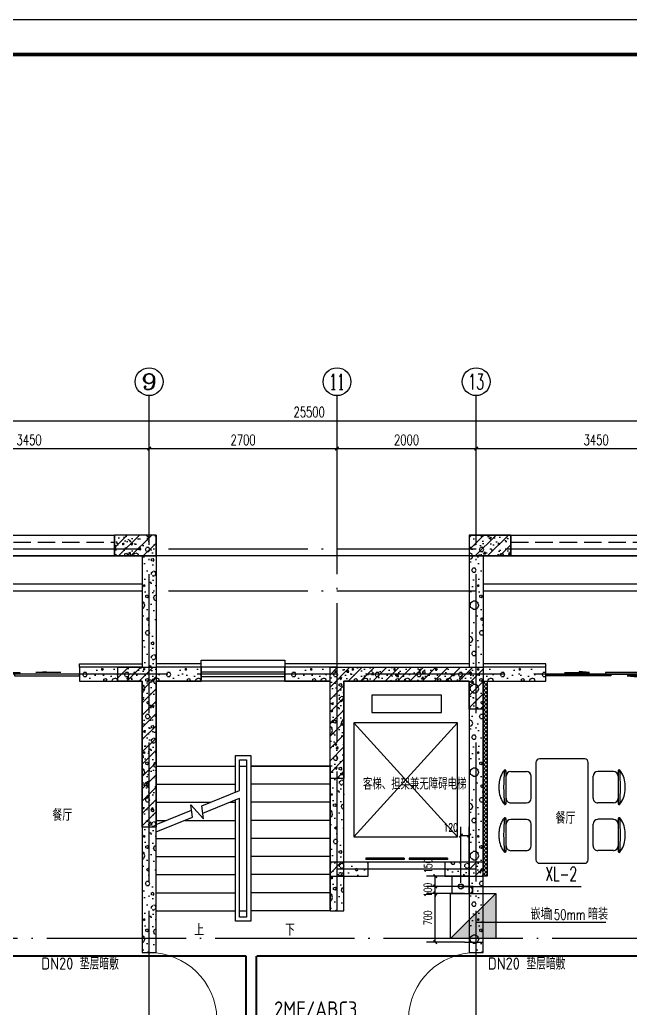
# Model space of a CAD drawing. Extents: x -287580 to -53108, y -522338 to -82629.
# Drawn here: x -144994 to -136221, y -465422 to -451216 of the extents above; entities that cross this region are included whole.
import ezdxf
from ezdxf.enums import TextEntityAlignment as Align

# ---------------------------------------------------------------- set-up
doc = ezdxf.new("R2010")
doc.units = 0
doc.header["$LTSCALE"] = 1000
doc.header["$MEASUREMENT"] = 0
doc.linetypes.add('DASH', pattern=[0.35, 0.25, -0.1])
doc.linetypes.add('DOTE', pattern=[2.42, 2, -0.2, 0.02, -0.2])
for name, color, linetype in [('AXIS', 3, 'Continuous'), ('AXIS_TEXT', 7, 'Continuous'), ('DIM_SYMB', 99, 'Continuous'), ('DIM_消防', 3, 'Continuous'), ('DOTE', 99, 'Continuous'), ('EQUIP_消火栓', 10, 'Continuous'), ('kan', 146, 'Continuous'), ('PIPE-消防', 1, 'Continuous'), ('PIPE-给水', 3, 'Continuous'), ('PUB_HATCH', 8, 'Continuous'), ('PUB_TEXT', 7, 'Continuous'), ('PUB_TITLE', 146, 'Continuous'), ('STAIR', 99, 'Continuous'), ('TWT_DIM', 3, 'Continuous'), ('TWT_LEAD', 3, 'Continuous'), ('VPIPE-消防', 1, 'Continuous'), ('WALL', 9, 'Continuous'), ('WINDOW', 99, 'Continuous'), ('家具', 187, 'Continuous'), ('房间家具', 157, 'Continuous'), ('立面填充250', 251, 'Continuous'), ('给排水标注', 4, 'Continuous'), ('面层', 215, 'Continuous'), ('面积', 6, 'Continuous')]:
    doc.layers.add(name, color=color, linetype=linetype)
doc.styles.add('_TCH_AXIS', font='COMPLEX', dxfattribs={"bigfont": 'GBCBIG'})
doc.styles.add('_TCH_DIM', font='SIMPLEX', dxfattribs={"bigfont": 'GBCBIG'})
doc.styles.add('_TCH_DIM_T3', font='SIMPLEX', dxfattribs={"width": 0.705882, "bigfont": 'GBCBIG'})
doc.styles.add('_TWT_SERIAL', font='COMPLEX', dxfattribs={"width": 0.8, "height": 3, "bigfont": 'HZTXT'})
doc.styles.add('hnurban', font='gbenor.shx', dxfattribs={"width": 0.8, "bigfont": 'gbcbig.shx'})
doc.styles.get("Standard").update_dxf_attribs({"font": 'gbenor.shx', "bigfont": 'gbcbig.shx'})
doc.dimstyles.new('_TCH_ARCH&&50', dxfattribs={"dimtxt": 148.75, "dimasz": 50, "dimexe": 125, "dimexo": 150, "dimgap": 50, "dimtad": 1, "dimdec": 0, "dimzin": 0, "dimdsep": 46, "dimtxsty": '_TCH_DIM_T3', "dimblk": 'ARCHTICK', "dimcen": 0.09, "dimclrt": 7, "dimazin": 2, "dimtfac": 1, "dimtdec": 0, "dimtix": 1, "dimtmove": 2, "dimatfit": 3, "dimfxl": 0, "dimtolj": 1, "dimtzin": 0, "dimarcsym": 0})
doc.dimstyles.new('_TWT_ARCH&&50', dxfattribs={"dimtxt": 114.75, "dimasz": 50, "dimexe": 125, "dimexo": 150, "dimgap": 50, "dimtad": 1, "dimdec": 0, "dimzin": 0, "dimdsep": 46, "dimtxsty": '_TCH_DIM_T3', "dimblk": 'ARCHTICK', "dimcen": 0.09, "dimclrd": 4, "dimclre": 4, "dimclrt": 4, "dimazin": 2, "dimtfac": 1, "dimtdec": 0, "dimtix": 1, "dimtmove": 2, "dimatfit": 3, "dimfxl": 0, "dimtolj": 1, "dimtzin": 0, "dimarcsym": 0})
pattern_1 = [(45, (225104.3, 821774), (-88.388348, 88.388348), []), (50, (225104.3, 821774), (358.63009, -31.37607), [37.5, -412.5]), (355, (225104.3, 821774), (-69.37567, 376.09607), [30, -330]), (100.4514, (225134.2, 821771.4), (289.25469, 344.71977), [31.8701, -350.57106]), (46.1842, (225104.3, 821874), (533.62052, -82.7595), [56.25, -618.75]), (96.6356, (225148.77, 821867.1), (467.33135, 487.05894), [47.80514, -525.8565]), (351.1842, (225104.3, 821874), (467.33097, 487.0593), [45, -495]), (21, (225154.3, 821849), (298.45353, -201.30945), [37.5, -412.5]), (326, (225154.3, 821849), (121.65767, 362.57502), [30, -330]), (71.4514, (225179.17, 821832.22), (420.11131, 161.26525), [31.8701, -350.57106]), (37.5, (225104.3, 821774), (6.079928, 166.446927), [0, -326, 0, -335, 0, -331.25]), (7.5, (225104.3, 821774), (131.53477, 197.205856), [0, -191, 0, -318.5, 0, -126.25]), (327.5, (224992.8, 821774), (266.911218, -11.277436), [0, -125, 0, -390, 0, -517.5]), (317.5, (224942.8, 821774), (291.593085, 50.05249), [0, -162.5, 0, -259, 0, -367.5])]
pattern_2 = [(45, (215520.8, 801911.87), (-88.388348, 88.388348), []), (50, (215520.8, 801911.87), (358.63009, -31.37607), [37.5, -412.5]), (355, (215520.8, 801911.87), (-69.37567, 376.09607), [30, -330]), (100.4514, (215550.7, 801909.25), (289.25469, 344.71977), [31.8701, -350.57106]), (46.1842, (215520.8, 802011.87), (533.62052, -82.7595), [56.25, -618.75]), (96.6356, (215565.27, 802004.97), (467.33135, 487.05894), [47.80514, -525.8565]), (351.1842, (215520.8, 802011.87), (467.33097, 487.0593), [45, -495]), (21, (215570.8, 801986.87), (298.45353, -201.30945), [37.5, -412.5]), (326, (215570.8, 801986.87), (121.65767, 362.57502), [30, -330]), (71.4514, (215595.67, 801970.1), (420.11131, 161.26525), [31.8701, -350.57106]), (37.5, (215520.8, 801911.87), (6.079928, 166.446927), [0, -326, 0, -335, 0, -331.25]), (7.5, (215520.8, 801911.87), (131.53477, 197.205856), [0, -191, 0, -318.5, 0, -126.25]), (327.5, (215409.3, 801911.87), (266.911218, -11.277436), [0, -125, 0, -390, 0, -517.5]), (317.5, (215359.3, 801911.87), (291.593085, 50.05249), [0, -162.5, 0, -259, 0, -367.5])]
pattern_3 = [(0, (177, -183), (300, 600), [0, -600]), (0, (-174, -264), (300, 600), [0, -600]), (0, (21, -270), (300, 600), [0, -600]), (0, (234, -93), (300, 600), [0, -600]), (0, (-15, -300), (300, 600), [0, -600]), (0, (294, 285), (300, 600), [0, -600]), (0, (111, 237), (300, 600), [0, -600]), (0, (207, 162), (300, 600), [0, -600]), (0, (-282, 150), (300, 600), [0, -600]), (0, (12, 123), (300, 600), [0, -600]), (0, (-102, -30), (300, 600), [0, -600]), (0, (-96, -255), (300, 600), [0, -600]), (0, (129, -279), (300, 600), [0, -600]), (0, (294, -15), (300, 600), [0, -600]), (0, (-267, -108), (300, 600), [0, -600]), (0, (-216, -6), (300, 600), [0, -600]), (0, (18, -48), (300, 600), [0, -600]), (0, (-66, -135), (300, 600), [0, -600]), (0, (-114, 63), (300, 600), [0, -600]), (0, (-39, 288), (300, 600), [0, -600]), (0, (-243, -234), (300, 600), [0, -600]), (0, (87, 165), (300, 600), [0, -600]), (0, (-192, 174), (300, 600), [0, -600]), (0, (-240, 252), (300, 600), [0, -600]), (130.601294, (257.143, 97.143), (-1499.9999834, 1800.0000079), [26.34155, -11037.111]), (18.434949, (214.29, 108.57), (1499.999994, 599.999996), [27.10524, -3767.6279]), (90, (214.3, 82.86), (300, 600), [25.7143, -1174.28565]), (161.56505, (240, 74.29), (-1500.000008, 599.999955), [27.10524, -3767.6279]), (53.130102, (240, 74.29), (300, 600), [28.5714, -2971.4285]), (135, (262.86, -231.43), (-300.00004, 599.99996), [24.24366, -1672.8126]), (45, (228.57, -231.43), (300, 600), [24.24366, -1672.8126]), (135, (245.71, -248.57), (-300.00004, 599.99996), [24.24366, -1672.8126]), (45, (245.71, -248.57), (300, 600), [24.24366, -1672.8126]), (116.56505, (-25.7, 171.43), (-5e-05, 1199.99997), [31.9438, -638.8765]), (180, (-40, 200), (-300, 600), [34.2857, -565.71425]), (63.43495, (-88.57, 171.43), (3e-06, 1200), [31.9438, -638.8765]), (116.56505, (-74.3, 142.86), (-5e-05, 1199.99997), [31.9438, -638.8765]), (0, (-74.3, 142.86), (300, 600), [34.2857, -565.71425]), (63.43495, (-40, 142.86), (3e-06, 1200), [31.9438, -638.8765]), (107.102728, (200, -31.429), (-899.9999656, 3000.0000048), [38.86135, -16282.9025]), (143.972626, (188.57, 5.714), (-5699.9999277, 4199.9999952), [38.86135, -8122.02]), (180, (157.14, 28.6), (-300, 600), [37.14286, -562.8571]), (36.027373, (88.57, 5.714), (5699.999958, 4199.9999547), [38.86135, -8122.02]), (71.56505, (77.14, -28.57), (900.000005, 2999.999995), [36.1403, -3758.5928]), (107.102728, (88.571, -65.714), (-899.9999656, 3000.0000048), [38.86135, -16282.9025]), (143.972626, (120, -88.57), (-5699.9999277, 4199.9999952), [38.86135, -8122.02]), (0, (120, -88.6), (300, 600), [37.14286, -562.8571]), (36.027373, (157.143, -88.57), (5699.999958, 4199.9999547), [38.86135, -8122.02]), (71.56505, (188.57, -65.71), (900.000005, 2999.999995), [36.1403, -3758.5928]), (150.255118, (205.714, 248.57), (-900.000002, 599.999993), [23.035, -4814.3196]), (90, (185.7, 237.14), (300, 600), [22.85714, -1177.14275]), (29.744881, (185.714, 237.14), (900, 599.999997), [23.035, -4814.3196]), (116.56505, (65.7, -177.14), (-5e-05, 1199.99997), [31.9438, -638.8765]), (168.690067, (51.43, -148.57), (-2700.000002, 599.999985), [29.13725, -6089.6855]), (41.185925, (0, -162.857), (7499.9999546, 6599.9999423), [30.37184, -12725.802]), (90, (0, -191.43), (300, 600), [28.5714, -1171.4285]), (138.814074, (22.857, -211.429), (-7499.9998667, 6600.000042), [30.37184, -12725.802]), (16.699244, (22.857, -211.429), (9899.9999255, 2999.9999686), [29.82945, -12498.5375]), (60.945396, (51.43, -202.857), (299.9999992, 599.9999947), [29.4161, -12325.3395]), (109.983106, (-185.714, 74.286), (-1500.0000056, 4199.9999889), [33.442, -14012.1975]), (155.556045, (-197.143, 105.714), (-3900.0000149, 1799.9999626), [34.523, -14465.1315]), (24.4439547, (-260, 105.714), (3900.000002, 1799.9999913), [34.523, -14465.1315]), (70.0168934, (-271.429, 74.286), (1500.0000045, 4199.9999896), [33.442, -14012.1975]), (109.983106, (-260, 42.857), (-1500.0000056, 4199.9999889), [33.442, -14012.1975]), (160.016893, (-228.57, 31.43), (-1500.000001, 599.9999727), [33.442, -6989.3775]), (19.983107, (-228.57, 31.43), (1499.999992, 599.999999), [33.442, -6989.3775]), (70.0168934, (-197.143, 42.857), (1500.0000045, 4199.9999896), [33.442, -14012.1975]), (122.005383, (37.14, 20), (-300.00004, 599.999969), [26.9542, -5633.434]), (18.434949, (-2.86, 34.29), (1499.999994, 599.999996), [27.10524, -3767.6279]), (90, (-2.86, 8.57), (300, 600), [25.7143, -1174.28565]), (161.56505, (22.86, 0), (-1500.000008, 599.999955), [27.10524, -3767.6279]), (54.462322, (22.857, 0), (2099.999997, 2999.9999955), [24.5781, -10298.2115]), (116.56505, (-137.14, -125.7), (-5e-05, 1199.99997), [31.9438, -638.8765]), (180, (-151.4, -97.14), (-300, 600), [31.4286, -568.5714]), (59.036243, (-200, -125.714), (300.000001, 599.999997), [33.3197, -6963.822]), (120.963756, (-182.857, -154.286), (-300.000041, 599.9999724), [33.3197, -6963.822]), (0, (-182.86, -154.3), (300, 600), [31.4286, -568.5714]), (63.43495, (-151.43, -154.3), (3e-06, 1200), [31.9438, -638.8765])]

# ---------------------------------------------------------------- blocks, each defined once
blk = doc.blocks.new('M_C25MYD')
at = {"layer": '家具'}
for p, q in [((-389, 921), (-290, 921)), ((298, 921), (397, 921)), ((-569, 821), (-109, 821)), ((-564, 754), (-564, 529)), ((-114, 754), (-114, 529)), ((117, 821), (577, 821)), ((122, 754), (122, 529)), ((572, 754), (572, 529)), ((-497, 461), (-182, 461)), ((190, 461), (505, 461)), ((-746, 342), (-746, -308)), ((704, 392), (-696, 392)), ((754, -308), (754, 342)), ((-696, -358), (704, -358)), ((-564, -720), (-564, -495)), ((-182, -427), (-497, -427)), ((-114, -720), (-114, -495)), ((122, -720), (122, -495)), ((505, -427), (190, -427)), ((572, -720), (572, -495)), ((-109, -787), (-569, -787)), ((577, -787), (117, -787)), ((-290, -887), (-389, -887)), ((397, -887), (298, -887))]:
    blk.add_line(p, q, dxfattribs=at)
for centre, radius, start, end in [((-379, 606), 316, 91.7651, 130.7265), ((-339, -1857), 2713, 84.8023, 95.1977), ((-300, 606), 316, 49.2735, 88.2349), ((307, 606), 316, 91.7651, 130.7265), ((347, -1857), 2713, 84.8023, 95.1977), ((387, 606), 316, 49.2735, 88.2349), ((-579, 837), 10, 130.7265, 202.67), ((-569, 841), 20, 202.67, 270), ((-497, 754), 67.5, 90, 180), ((-182, 754), 67.5, 0, 90), ((-109, 841), 20, 270, 337.33), ((-100, 837), 10, 337.33, 49.2735), ((108, 837), 10, 130.7265, 202.67), ((117, 841), 20, 202.67, 270), ((190, 754), 67.5, 90, 180), ((505, 754), 67.5, 0, 90), ((577, 841), 20, 270, 337.33), ((587, 837), 10, 337.33, 49.2735), ((-497, 529), 67.5, 180, 270), ((-182, 529), 67.5, 270, 0), ((190, 529), 67.5, 180, 270), ((505, 529), 67.5, 270, 0), ((-696, 342), 50, 90, 180), ((704, 342), 50, 0, 90), ((-696, -308), 50, 180, 270), ((704, -308), 50, 270, 0), ((-497, -495), 67.5, 90, 180), ((-182, -495), 67.5, 0, 90), ((190, -495), 67.5, 90, 180), ((505, -495), 67.5, 0, 90), ((-579, -803), 10, 157.33, 229.2735), ((-569, -807), 20, 90, 157.33), ((-379, -572), 316, 229.2735, 268.2349), ((-339, 1890), 2713, 264.8023, 275.1977), ((-497, -720), 67.5, 180, 270), ((-300, -572), 316, 271.7651, 310.7265), ((-182, -720), 67.5, 270, 0), ((-109, -807), 20, 22.67, 90), ((-100, -803), 10, 310.7265, 22.67), ((108, -803), 10, 157.33, 229.2735), ((117, -807), 20, 90, 157.33), ((307, -572), 316, 229.2735, 268.2349), ((347, 1890), 2713, 264.8023, 275.1977), ((190, -720), 67.5, 180, 270), ((387, -572), 316, 271.7651, 310.7265), ((505, -720), 67.5, 270, 0), ((577, -807), 20, 22.67, 90), ((587, -803), 10, 310.7265, 22.67)]:
    blk.add_arc(centre, radius, start, end, dxfattribs=at)
at = {"layer": '家具', "width": 0.8, "flags": 9}
for tag in ['XSIZE', 'YSIZE']:
    blk.add_attdef(tag, (0, 0), '', height=0.5, dxfattribs=at)
blk = doc.blocks.new('A$C35BA6BDB')
at = {"layer": 'PUB_HATCH'}
h = blk.add_hatch(dxfattribs=at)
h.set_pattern_fill('钢筋混凝土', color=256, scale=50, style=0)
h.set_pattern_definition(pattern_1)
h.paths.add_polyline_path([(10550, 10500), (10550, 8200), (10350, 8200), (10350, 10300), (10000, 10300), (10000, 10500)])
h = blk.add_hatch(dxfattribs=at)
h.set_pattern_fill('钢筋混凝土', color=256, scale=50, style=0)
h.set_pattern_definition(pattern_1)
h.paths.add_polyline_path([(15050, 10300), (13250, 10300), (13250, 8900), (13050, 8900), (13050, 10500), (15250, 10500), (15250, 9900), (15050, 9900)])
at = {"layer": 'WALL'}
for points in [[(10550, 10500), (10550, 8200), (10350, 8200), (10350, 10300), (10000, 10300), (10000, 10500)], [(15050, 10300), (13250, 10300), (13250, 8900), (13050, 8900), (13050, 10500), (15250, 10500), (15250, 9900), (15050, 9900)]]:
    blk.add_lwpolyline(points, close=True, dxfattribs=at)
blk = doc.blocks.new('A$C47FD7EE8')
at = {"layer": 'PUB_HATCH'}
h = blk.add_hatch(dxfattribs=at)
h.set_pattern_fill('钢筋混凝土', color=256, scale=50, style=0)
h.set_pattern_definition(pattern_2)
h.paths.add_polyline_path([(10550, 14500), (9950, 14500), (9950, 14200), (10550, 14200)])
h = blk.add_hatch(dxfattribs=at)
h.set_pattern_fill('钢筋混凝土', color=256, scale=50, style=0)
h.set_pattern_definition(pattern_2)
h.paths.add_polyline_path([(15650, 14500), (15050, 14500), (15050, 14200), (15650, 14200)])
h = blk.add_hatch(dxfattribs=at)
h.set_pattern_fill('钢筋混凝土', color=256, scale=50, style=0)
h.set_pattern_definition(pattern_2)
h.paths.add_polyline_path([(13250, 9800), (13050, 9800), (13050, 9600), (13250, 9600)])
h = blk.add_hatch(dxfattribs=at)
h.set_pattern_fill('钢筋混凝土', color=256, scale=50, style=0)
h.set_pattern_definition(pattern_2)
h.paths.add_polyline_path([(15250, 9800), (15050, 9800), (15050, 9600), (15250, 9600)])
at = {"color": 6}
for points in [[(10550, 14500), (9950, 14500), (9950, 14200), (10550, 14200)], [(15650, 14500), (15050, 14500), (15050, 14200), (15650, 14200)], [(13250, 9800), (13050, 9800), (13050, 9600), (13250, 9600)], [(15250, 9800), (15050, 9800), (15050, 9600), (15250, 9600)]]:
    blk.add_lwpolyline(points, close=True, dxfattribs=at)
blk = doc.blocks.new('_ArchTick')
at = {"color": 0, "linetype": 'ByBlock', "const_width": 0.4}
blk.add_lwpolyline([(-0.5, -0.5), (0.5, 0.5)], dxfattribs=at)
blk = doc.blocks.new('*D152')
at = {"layer": 'AXIS', "color": 0, "lineweight": -2}
for p, q in [((-146585, -458311), (-146585, -457253)), ((-143135, -458311), (-143135, -457253)), ((-146585, -457378), (-143135, -457378))]:
    blk.add_line(p, q, dxfattribs=at)
at = {"layer": 'Defpoints', "color": 0}
for p in [(-143135, -457378), (-146585, -458461), (-143135, -458461)]:
    blk.add_point(p, dxfattribs=at)
at = {"layer": 'AXIS', "color": 0, "lineweight": -2, "xscale": 50, "yscale": 50, "zscale": 50, "rotation": 180}
blk.add_blockref('_ArchTick', (-146585, -457378), dxfattribs=at)
at = {"layer": 'AXIS', "color": 0, "lineweight": -2, "xscale": 50, "yscale": 50, "zscale": 50}
blk.add_blockref('_ArchTick', (-143135, -457378), dxfattribs=at)
at = {"layer": 'AXIS', "color": 7, "insert": (-144860, -457253), "char_height": 148.8, "attachment_point": 5, "style": '_TCH_DIM_T3'}
blk.add_mtext('\\A1;3450', dxfattribs=at)
blk = doc.blocks.new('*D153')
at = {"layer": 'AXIS', "color": 0, "lineweight": -2}
for p, q in [((-143135, -458311), (-143135, -457253)), ((-140435, -458311), (-140435, -457253)), ((-143135, -457378), (-140435, -457378))]:
    blk.add_line(p, q, dxfattribs=at)
at = {"layer": 'Defpoints', "color": 0}
for p in [(-140435, -457378), (-143135, -458461), (-140435, -458461)]:
    blk.add_point(p, dxfattribs=at)
at = {"layer": 'AXIS', "color": 0, "lineweight": -2, "xscale": 50, "yscale": 50, "zscale": 50, "rotation": 180}
blk.add_blockref('_ArchTick', (-143135, -457378), dxfattribs=at)
at = {"layer": 'AXIS', "color": 0, "lineweight": -2, "xscale": 50, "yscale": 50, "zscale": 50}
blk.add_blockref('_ArchTick', (-140435, -457378), dxfattribs=at)
at = {"layer": 'AXIS', "color": 7, "insert": (-141785, -457253), "char_height": 148.8, "attachment_point": 5, "style": '_TCH_DIM_T3'}
blk.add_mtext('\\A1;2700', dxfattribs=at)
blk = doc.blocks.new('*D154')
at = {"layer": 'AXIS', "color": 0, "lineweight": -2}
for p, q in [((-140435, -458311), (-140435, -457253)), ((-138435, -458311), (-138435, -457253)), ((-140435, -457378), (-138435, -457378))]:
    blk.add_line(p, q, dxfattribs=at)
at = {"layer": 'Defpoints', "color": 0}
for p in [(-138435, -457378), (-140435, -458461), (-138435, -458461)]:
    blk.add_point(p, dxfattribs=at)
at = {"layer": 'AXIS', "color": 0, "lineweight": -2, "xscale": 50, "yscale": 50, "zscale": 50, "rotation": 180}
blk.add_blockref('_ArchTick', (-140435, -457378), dxfattribs=at)
at = {"layer": 'AXIS', "color": 0, "lineweight": -2, "xscale": 50, "yscale": 50, "zscale": 50}
blk.add_blockref('_ArchTick', (-138435, -457378), dxfattribs=at)
at = {"layer": 'AXIS', "color": 7, "insert": (-139435, -457253), "char_height": 148.8, "attachment_point": 5, "style": '_TCH_DIM_T3'}
blk.add_mtext('\\A1;2000', dxfattribs=at)
blk = doc.blocks.new('*D155')
at = {"layer": 'AXIS', "color": 0, "lineweight": -2}
for p, q in [((-138435, -458311), (-138435, -457253)), ((-134985, -458311), (-134985, -457253)), ((-138435, -457378), (-134985, -457378))]:
    blk.add_line(p, q, dxfattribs=at)
at = {"layer": 'Defpoints', "color": 0}
for p in [(-134985, -457378), (-138435, -458461), (-134985, -458461)]:
    blk.add_point(p, dxfattribs=at)
at = {"layer": 'AXIS', "color": 0, "lineweight": -2, "xscale": 50, "yscale": 50, "zscale": 50, "rotation": 180}
blk.add_blockref('_ArchTick', (-138435, -457378), dxfattribs=at)
at = {"layer": 'AXIS', "color": 0, "lineweight": -2, "xscale": 50, "yscale": 50, "zscale": 50}
blk.add_blockref('_ArchTick', (-134985, -457378), dxfattribs=at)
at = {"layer": 'AXIS', "color": 7, "insert": (-136710, -457253), "char_height": 148.8, "attachment_point": 5, "style": '_TCH_DIM_T3'}
blk.add_mtext('\\A1;3450', dxfattribs=at)
blk = doc.blocks.new('*D159')
at = {"layer": 'AXIS', "color": 0, "lineweight": -2}
for p, q in [((-153585, -458311), (-153585, -456853)), ((-128085, -458311), (-128085, -456853)), ((-153585, -456978), (-128085, -456978))]:
    blk.add_line(p, q, dxfattribs=at)
at = {"layer": 'Defpoints', "color": 0}
for p in [(-128085, -456978), (-153585, -458461), (-128085, -458461)]:
    blk.add_point(p, dxfattribs=at)
at = {"layer": 'AXIS', "color": 0, "lineweight": -2, "xscale": 50, "yscale": 50, "zscale": 50, "rotation": 180}
blk.add_blockref('_ArchTick', (-153585, -456978), dxfattribs=at)
at = {"layer": 'AXIS', "color": 0, "lineweight": -2, "xscale": 50, "yscale": 50, "zscale": 50}
blk.add_blockref('_ArchTick', (-128085, -456978), dxfattribs=at)
at = {"layer": 'AXIS', "color": 7, "insert": (-140835, -456853), "char_height": 148.8, "attachment_point": 5, "style": '_TCH_DIM_T3'}
blk.add_mtext('\\A1;25500', dxfattribs=at)
blk = doc.blocks.new('*D173')
at = {"layer": 'Defpoints', "color": 0}
for p in [(-139023, -463772), (-138455, -463772), (-138455, -464472)]:
    blk.add_point(p, dxfattribs=at)
at = {"layer": 'TWT_DIM', "color": 4, "lineweight": -2}
for p, q in [((-138605, -463772), (-139148, -463772)), ((-139023, -464472), (-139023, -463772)), ((-138605, -464472), (-139148, -464472))]:
    blk.add_line(p, q, dxfattribs=at)
at = {"layer": 'TWT_DIM', "color": 4, "lineweight": -2, "xscale": 50, "yscale": 50, "zscale": 50}
for p, rotation in [((-139023, -463772), 90), ((-139023, -464472), 270)]:
    blk.add_blockref('_ArchTick', p, dxfattribs=dict(at, rotation=rotation))
at = {"layer": 'TWT_DIM', "color": 4, "insert": (-139130, -464122), "char_height": 114.8, "attachment_point": 5, "rotation": 90, "style": '_TCH_DIM_T3'}
blk.add_mtext('\\A1;700', dxfattribs=at)
blk = doc.blocks.new('*D174')
at = {"layer": 'Defpoints', "color": 0}
for p in [(-139023, -463672), (-138455, -463672), (-138455, -463772)]:
    blk.add_point(p, dxfattribs=at)
at = {"layer": 'TWT_DIM', "color": 4, "lineweight": -2}
for p, q in [((-138605, -463672), (-139148, -463672)), ((-139023, -463672), (-139023, -463622)), ((-139023, -463772), (-139023, -463672)), ((-138605, -463772), (-139148, -463772)), ((-139023, -463772), (-139023, -463822))]:
    blk.add_line(p, q, dxfattribs=at)
at = {"layer": 'TWT_DIM', "color": 4, "lineweight": -2, "xscale": 50, "yscale": 50, "zscale": 50}
for p, rotation in [((-139023, -463672), 270), ((-139023, -463772), 90)]:
    blk.add_blockref('_ArchTick', p, dxfattribs=dict(at, rotation=rotation))
at = {"layer": 'TWT_DIM', "color": 4, "insert": (-139130, -463722), "char_height": 114.8, "attachment_point": 5, "rotation": 90, "style": '_TCH_DIM_T3'}
blk.add_mtext('\\A1;100', dxfattribs=at)
blk = doc.blocks.new('*D175')
at = {"layer": 'Defpoints', "color": 0}
for p in [(-139023, -463522), (-138455, -463522), (-138455, -463672)]:
    blk.add_point(p, dxfattribs=at)
at = {"layer": 'TWT_DIM', "color": 4, "lineweight": -2}
for p, q in [((-138605, -463522), (-139148, -463522)), ((-139023, -463672), (-139023, -463522)), ((-138605, -463672), (-139148, -463672))]:
    blk.add_line(p, q, dxfattribs=at)
at = {"layer": 'TWT_DIM', "color": 4, "lineweight": -2, "xscale": 50, "yscale": 50, "zscale": 50}
for p, rotation in [((-139023, -463522), 90), ((-139023, -463672), 270)]:
    blk.add_blockref('_ArchTick', p, dxfattribs=dict(at, rotation=rotation))
at = {"layer": 'TWT_DIM', "color": 4, "insert": (-139125, -463375), "char_height": 114.8, "attachment_point": 5, "rotation": 90, "style": '_TCH_DIM_T3'}
blk.add_mtext('\\A1;150', dxfattribs=at)
blk = doc.blocks.new('*D734')
at = {"layer": 'Defpoints', "color": 0}
for p in [(-138535, -462940), (-138655, -463769), (-138535, -463769)]:
    blk.add_point(p, dxfattribs=at)
at = {"layer": 'TWT_DIM', "color": 4, "lineweight": -2}
for p, q in [((-138655, -463619), (-138655, -462815)), ((-138535, -463619), (-138535, -462815)), ((-138655, -462940), (-138535, -462940))]:
    blk.add_line(p, q, dxfattribs=at)
at = {"layer": 'TWT_DIM', "color": 4, "lineweight": -2, "xscale": 50, "yscale": 50, "zscale": 50, "rotation": 180}
blk.add_blockref('_ArchTick', (-138655, -462940), dxfattribs=at)
at = {"layer": 'TWT_DIM', "color": 4, "lineweight": -2, "xscale": 50, "yscale": 50, "zscale": 50}
blk.add_blockref('_ArchTick', (-138535, -462940), dxfattribs=at)
at = {"layer": 'TWT_DIM', "color": 4, "insert": (-138801, -462822), "char_height": 114.8, "attachment_point": 5, "style": '_TCH_DIM_T3'}
blk.add_mtext('\\A1;120', dxfattribs=at)
blk = doc.blocks.new('$TwtSys$00000434')
for p, q in [((-0.5, 0.5), (-0.5, -0.5)), ((-0.5, -0.5), (0.5, 0.5)), ((0.5, 0.5), (-0.5, 0.5)), ((0.5, -0.5), (0.5, 0.5)), ((-0.5, -0.5), (0.5, -0.5))]:
    blk.add_line(p, q)
blk.add_solid([(0.5, -0.5), (0.5, 0.5), (-0.5, -0.5)])
blk = doc.blocks.new('$DorLib2D$00000131')
at = {"color": 0, "linetype": 'Continuous'}
for p, q in [((0.15, 0.125), (0.2319, 0.1973)), ((0.2319, 0.1973), (0.2319, 0.125)), ((-0.5, 0.125), (-0.5, 0)), ((0.0192, 0.125), (-0.5, 0.125)), ((0.0192, 0), (0.0192, 0.125)), ((0.35, 0.125), (0.15, 0.125)), ((-0.5, 0), (0.0192, 0)), ((-0.024, 0), (0.5, 0)), ((-0.024, -0.125), (-0.024, 0)), ((0.5, 0), (0.5, -0.125)), ((-0.35, -0.125), (-0.15, -0.125)), ((-0.2319, -0.1973), (-0.2319, -0.125)), ((-0.15, -0.125), (-0.2319, -0.1973)), ((0.5, -0.125), (-0.024, -0.125))]:
    blk.add_line(p, q, dxfattribs=at)
blk = doc.blocks.new('$WINLIB2D$00000001')
at = {"color": 0}
for points in [[(-0.5, 0.5), (-0.5, -0.5)], [(-0.5, 0.5), (0.5, 0.5)], [(0.5, -0.5), (0.5, 0.5)], [(0.5, 0.167), (-0.5, 0.167)], [(0.5, -0.167), (-0.5, -0.167)], [(-0.5, -0.5), (0.5, -0.5)]]:
    blk.add_lwpolyline(points, dxfattribs=at)
blk = doc.blocks.new('$DorLib2D$00000001')
for p, q in [((0.45, 0.975), (0.5, 0.975)), ((0.45, 0), (0.45, 0.975)), ((0.5, 0), (0.5, 0.975)), ((0.5, 0), (0.45, 0))]:
    blk.add_line(p, q)
at = {"lineweight": 13}
blk.add_arc((0.475, 0), 0.975, 91.4693, 180, dxfattribs=at)
blk = doc.blocks.new('$DorLib2D$00000127')
at = {"color": 0, "linetype": 'Continuous'}
for p, q in [((-0.033, 0.795), (-0.533, 0.795)), ((-0.533, 0.795), (-0.533, 0.69)), ((-0.033, 0.795), (-0.033, 0.69)), ((0.033, 0.795), (0.033, 0.69)), ((0.533, 0.795), (0.033, 0.795)), ((0.533, 0.795), (0.533, 0.69)), ((-0.033, 0.69), (-0.533, 0.69)), ((0.533, 0.69), (0.033, 0.69)), ((0.5, 0.5), (-0.5, 0.5))]:
    blk.add_line(p, q, dxfattribs=at)

msp = doc.modelspace()

# ---------------------------------------------------------------- hatches: boundary and pattern name
at = {"layer": 'PIPE-消防'}
for points in [[(-138489.5, -463671.5), (-138489.5, -463659), (-138477, -463659)], [(-138489.5, -463671.5), (-138477, -463671.5), (-138477, -463659)]]:
    msp.add_hatch(color=256, dxfattribs=at).paths.add_polyline_path(points)
at = {"layer": 'PUB_HATCH'}
h = msp.add_hatch(dxfattribs=at)
h.set_pattern_fill('加气混凝土', color=256, scale=50, style=0)
h.set_pattern_definition(pattern_3)
h.paths.add_polyline_path([(-143235, -458921.5), (-143035, -458621.5), (-143635, -458621.5), (-143635, -458921.5)])
h = msp.add_hatch(dxfattribs=at)
h.set_pattern_fill('加气混凝土', color=256, scale=50, style=0)
h.set_pattern_definition(pattern_3)
h.paths.add_polyline_path([(-143035, -458621.5), (-143235, -458921.5), (-143235, -460521.5), (-143135, -460621.5), (-143035, -460521.5)])
h = msp.add_hatch(dxfattribs=at)
h.set_pattern_fill('加气混凝土', color=256, scale=50, style=0)
h.set_pattern_definition(pattern_3)
h.paths.add_polyline_path([(-138335, -458921.5), (-138535, -458621.5), (-138535, -460521.5), (-138435, -460621.5), (-138335, -460521.5)])
h = msp.add_hatch(dxfattribs=at)
h.set_pattern_fill('加气混凝土', color=256, scale=50, style=0)
h.set_pattern_definition(pattern_3)
h.paths.add_polyline_path([(-138535, -458621.5), (-138335, -458921.5), (-137935, -458921.5), (-137935, -458621.5)])
h = msp.add_hatch(dxfattribs=at)
h.set_pattern_fill('加气混凝土', color=256, scale=50, style=0)
h.set_pattern_definition(pattern_3)
h.paths.add_polyline_path([(-143235, -460521.5), (-144135, -460521.5), (-144135, -460721.5), (-143235, -460721.5), (-143135, -460621.5)])
h = msp.add_hatch(dxfattribs=at)
h.set_pattern_fill('加气混凝土', color=256, scale=50, style=0)
h.set_pattern_definition(pattern_3)
h.paths.add_polyline_path([(-143035, -460721.5), (-142385, -460721.5), (-142385, -460521.5), (-143035, -460521.5), (-143135, -460621.5)])
h = msp.add_hatch(dxfattribs=at)
h.set_pattern_fill('加气混凝土', color=256, scale=50, style=0)
h.set_pattern_definition(pattern_3)
h.paths.add_polyline_path([(-140435, -460521.5), (-141185, -460521.5), (-141185, -460721.5), (-140535, -460721.5), (-140435, -460654.8)])
h = msp.add_hatch(dxfattribs=at)
h.set_pattern_fill('加气混凝土', color=256, scale=50, style=0)
h.set_pattern_definition(pattern_3)
h.paths.add_polyline_path([(-140435, -460654.8), (-140335, -460721.5), (-138535, -460721.5), (-138435, -460621.5), (-138535, -460521.5), (-140435, -460521.5)])
h = msp.add_hatch(dxfattribs=at)
h.set_pattern_fill('加气混凝土', color=256, scale=50, style=0)
h.set_pattern_definition(pattern_3)
h.paths.add_polyline_path([(-138335, -460721.5), (-137435, -460721.5), (-137435, -460521.5), (-138335, -460521.5), (-138435, -460621.5)])
h = msp.add_hatch(dxfattribs=at)
h.set_pattern_fill('加气混凝土', color=256, scale=50, style=0)
h.set_pattern_definition(pattern_3)
h.paths.add_polyline_path([(-143235, -460721.5), (-143235, -464621.5), (-143035, -464621.5), (-143035, -460721.5), (-143135, -460621.5)])
h = msp.add_hatch(dxfattribs=at)
h.set_pattern_fill('加气混凝土', color=256, scale=50, style=0)
h.set_pattern_definition(pattern_3)
h.paths.add_polyline_path([(-140401.7, -463421.5), (-140335, -463321.5), (-140335, -460721.5), (-140435, -460654.8), (-140535, -460721.5), (-140535, -463421.5)])
h = msp.add_hatch(dxfattribs=at)
h.set_pattern_fill('加气混凝土', color=256, scale=50, style=0)
h.set_pattern_definition(pattern_3)
h.paths.add_polyline_path([(-138435, -460621.5), (-138535, -460721.5), (-138535, -463321.5), (-138468.3, -463421.5), (-138335, -463421.5), (-138335, -460721.5)])
h = msp.add_hatch(dxfattribs=at)
h.set_pattern_fill('加气混凝土', color=256, scale=50, style=0)
h.set_pattern_definition(pattern_3)
h.paths.add_polyline_path([(-140335, -463521.5), (-139985, -463521.5), (-139985, -463321.5), (-140335, -463321.5), (-140401.7, -463421.5)])
h = msp.add_hatch(dxfattribs=at)
h.set_pattern_fill('加气混凝土', color=256, scale=50, style=0)
h.set_pattern_definition(pattern_3)
h.paths.add_polyline_path([(-138535, -463321.5), (-138885, -463321.5), (-138885, -463521.5), (-138535, -463521.5), (-138468.3, -463421.5)])
h = msp.add_hatch(dxfattribs=at)
h.set_pattern_fill('加气混凝土', color=256, scale=50, style=0)
h.set_pattern_definition(pattern_3)
h.paths.add_polyline_path([(-140335, -464021.5), (-140335, -463521.5), (-140401.7, -463421.5), (-140535, -463421.5), (-140535, -464021.5)])
h = msp.add_hatch(dxfattribs=at)
h.set_pattern_fill('加气混凝土', color=256, scale=50, style=0)
h.set_pattern_definition(pattern_3)
h.paths.add_polyline_path([(-138535, -463521.5), (-138535, -464621.5), (-138335, -464621.5), (-138335, -463421.5), (-138468.3, -463421.5)])
at = {"layer": '立面填充250'}
h = msp.add_hatch(dxfattribs=at)
h.set_pattern_fill('ANSI37', color=252, scale=25)
h.set_pattern_definition([(45, (103527.253, 322000), (-28.0633004, 28.0633004), []), (135, (103527.253, 322000), (-28.0633004, -28.0633004), [])])
h.paths.add_polyline_path([(-138275, -463521.5), (-138335, -463521.5), (-138335, -460721.5), (-138275, -460721.5)])

# ---------------------------------------------------------------- linework, layer by layer
msp.add_lwpolyline([(-138275, -463521.5), (-138335, -463521.5), (-138335, -460721.5), (-138275, -460721.5)], close=True)
msp.add_lwpolyline([(-138275, -460721.5), (-138275, -463521.5)])
at = {"layer": 'AXIS'}
for p, q in [((-143135, -457718), (-143135, -456617.8)), ((-140435, -457718), (-140435, -456617.8)), ((-138435, -457718), (-138435, -456617.8))]:
    msp.add_line(p, q, dxfattribs=at)
for centre in [(-143135, -456417.8), (-140435, -456417.8), (-138435, -456417.8)]:
    msp.add_circle(centre, 200, dxfattribs=at)
at = {"layer": 'DIM_SYMB'}
for points in [[(-141135, -464151.5, 0, 0, 0), (-141135, -461331.5, 0, 0, 0), (-142435, -461331.5, 0, 0, 0), (-142435, -462311.5, 40, 0, 0), (-142435, -462461.5, 0, 0, 0)], [(-142435, -464151.5, 0, 0, 0), (-142435, -462871.5, 40, 0, 0), (-142435, -462721.5, 0, 0, 0)]]:
    msp.add_lwpolyline(points, format="xyseb", dxfattribs=at)
at = {"layer": 'DIM_消防'}
for p, q in [((-138655, -463671.5), (-138128.2, -463671.5)), ((-138128.2, -463671.5), (-136924.5, -463671.5))]:
    msp.add_line(p, q, dxfattribs=at)
at = {"layer": 'DOTE', "linetype": 'DOTE'}
for p, q in [((-143135, -466021.5), (-143135, -457343)), ((-140435, -464021.5), (-140435, -457343)), ((-138435, -466021.5), (-138435, -457343)), ((-154956.2, -458821.5), (-128085, -458821.5)), ((-154956.2, -459421.5), (-128085, -459421.5)), ((-133185, -460621.5), (-148385, -460621.5)), ((-138435, -463421.5), (-140435, -463421.5)), ((-128085, -464421.5), (-154956.2, -464421.5))]:
    msp.add_line(p, q, dxfattribs=at)
at = {"layer": 'kan'}
for p, q in [((-147885, -458621.5), (-143635, -458621.5)), ((-137935, -458621), (-133685, -458621)), ((-147885, -458921.5), (-143635, -458921.5)), ((-137935, -458921), (-133685, -458921))]:
    msp.add_line(p, q, dxfattribs=at)
at = {"layer": 'kan', "linetype": 'DASH'}
for p, q in [((-147885, -458721.5), (-143635, -458721.5)), ((-137935, -458721), (-133685, -458721))]:
    msp.add_line(p, q, dxfattribs=at)
at = {"layer": 'kan', "color": 124}
for p, q in [((-148285, -459421.5), (-143235, -459421.5)), ((-147985, -459321.5), (-143235, -459321.5)), ((-138335, -459321.5), (-133285, -459321.5)), ((-138335, -459421.5), (-133285, -459421.5))]:
    msp.add_line(p, q, dxfattribs=at)
at = {"layer": 'PIPE-消防', "ltscale": 0.5, "const_width": 25}
for points in [[(-138617.5, -463671.5), (-138489.5, -463671.5)], [(-138489.5, -463671.5), (-138489.5, -463771.5)]]:
    msp.add_lwpolyline(points, dxfattribs=at)
at = {"layer": 'PIPE-给水', "ltscale": 0.5, "const_width": 27.5}
for points in [[(-146385, -464671.5), (-141744.2, -464671.5)], [(-141744.2, -466539.8), (-141744.2, -464671.5)], [(-141744.2, -464671.5), (-141740.2, -464671.5)], [(-141594.2, -466539.9), (-141594.2, -464671.5)], [(-135185, -464671.5), (-141590.2, -464671.5)]]:
    msp.add_lwpolyline(points, dxfattribs=at)
at = {"layer": 'PUB_TITLE'}
msp.add_lwpolyline([(-157666, -480915.5), (-115616, -480915.5), (-115616, -451215.5), (-157666, -451215.5)], close=True, dxfattribs=at)
at = {"layer": 'PUB_TITLE', "const_width": 50}
msp.add_lwpolyline([(-156416, -480415.5), (-116116, -480415.5), (-116116, -451715.5), (-156416, -451715.5)], close=True, dxfattribs=at)
at = {"layer": 'STAIR'}
for p, q in [((-140535, -460721.5), (-143035, -460721.5)), ((-143035, -460721.5), (-143035, -461941.5)), ((-140535, -461941.5), (-140535, -460721.5)), ((-141895, -462318.6), (-141895, -461791.5)), ((-141895, -461791.5), (-141675, -461791.5)), ((-141675, -461791.5), (-141675, -464171.5)), ((-143035, -462780.8), (-143035, -461941.5)), ((-143035, -461941.5), (-141895, -461941.5)), ((-143035, -461941.5), (-141895, -461941.5)), ((-141835, -462294.3), (-141835, -461851.5)), ((-141835, -461851.5), (-141735, -461851.5)), ((-141835, -462294.3), (-141835, -461941.5)), ((-141835, -461941.5), (-141735, -461941.5)), ((-141735, -461851.5), (-141735, -464111.5)), ((-141735, -461941.5), (-141735, -464021.5)), ((-140535, -461941.5), (-141675, -461941.5)), ((-141675, -461941.5), (-140535, -461941.5)), ((-140535, -461941.5), (-140535, -464021.5)), ((-143035, -462201.5), (-141895, -462201.5)), ((-140535, -462201.5), (-141675, -462201.5)), ((-142376.6, -462513.9), (-141835, -462294.3)), ((-142363.9, -462616.6), (-141835, -462402.2)), ((-141835, -464021.5), (-141835, -462402.2)), ((-141835, -464111.5), (-141835, -462402.2)), ((-143035, -462461.5), (-142247.5, -462461.5)), ((-142511.9, -462676.6), (-142533.8, -462499.6)), ((-142533.8, -462499.6), (-142353.6, -462699.2)), ((-142353.6, -462699.2), (-142376.6, -462513.9)), ((-141981.3, -462461.5), (-141895, -462461.5)), ((-141895, -464171.5), (-141895, -462426.5)), ((-140535, -462461.5), (-141675, -462461.5)), ((-143035, -462780.8), (-142524.6, -462573.9)), ((-143035, -462888.7), (-142511.9, -462676.6)), ((-143035, -462721.5), (-142888.7, -462721.5)), ((-142622.5, -462721.5), (-141895, -462721.5)), ((-140535, -462721.5), (-141675, -462721.5)), ((-143035, -464021.5), (-143035, -462888.7)), ((-143035, -462981.5), (-141895, -462981.5)), ((-140535, -462981.5), (-141675, -462981.5)), ((-143035, -463241.5), (-141895, -463241.5)), ((-140535, -463241.5), (-141675, -463241.5)), ((-143035, -463501.5), (-141895, -463501.5)), ((-140535, -463501.5), (-141675, -463501.5)), ((-143035, -463761.5), (-141895, -463761.5)), ((-140535, -463761.5), (-141675, -463761.5)), ((-143035, -464021.5), (-141895, -464021.5)), ((-141835, -464021.5), (-141735, -464021.5)), ((-140535, -464021.5), (-141675, -464021.5)), ((-141675, -464171.5), (-141895, -464171.5)), ((-141735, -464111.5), (-141835, -464111.5))]:
    msp.add_line(p, q, dxfattribs=at)
at = {"layer": 'STAIR', "color": 197}
for p, q in [((-139935, -460921.5, 76423.5), (-139935, -461171.5, 76423.5)), ((-138935, -460921.5, 76423.5), (-139935, -460921.5, 76423.5)), ((-138935, -461171.5, 76423.5), (-138935, -460921.5, 76423.5)), ((-139935, -461171.5, 76423.5), (-138935, -461171.5, 76423.5)), ((-140193.9, -461321.5, 76423.5), (-140193.9, -462959.1, 76423.5)), ((-138705.4, -461321.5, 76423.5), (-140193.9, -461321.5, 76423.5)), ((-140193.9, -461321.5, 76423.5), (-138705.4, -462959.1, 76423.5)), ((-140193.9, -462959.1, 76423.5), (-138705.4, -461321.5, 76423.5)), ((-138705.4, -462959.1, 76423.5), (-138705.4, -461321.5, 76423.5)), ((-140193.9, -462959.1, 76423.5), (-138705.4, -462959.1, 76423.5))]:
    msp.add_line(p, q, dxfattribs=at)
at = {"layer": 'TWT_LEAD'}
for p, q in [((-138435, -464184.5), (-138269, -464184.5)), ((-138269, -464184.5), (-136571.4, -464184.5))]:
    msp.add_line(p, q, dxfattribs=at)
msp.add_lwpolyline([(-138435, -464184.5, 0, 26.7, 0), (-138335, -464184.5, 0, 0, 0)], format="xyseb", dxfattribs=at)
at = {"layer": 'VPIPE-消防'}
for radius in [37.5, 32.5]:
    msp.add_circle((-138655, -463671.5), radius, dxfattribs=at)
at = {"layer": 'WALL'}
for p, q in [((-143035, -458621.5), (-143635, -458621.5)), ((-143635, -458921.5), (-143635, -458621.5)), ((-143035, -458621.5), (-143035, -460521.5)), ((-138535, -458621.5), (-138535, -460521.5)), ((-138535, -458621.5), (-137935, -458621.5)), ((-137935, -458621.5), (-137935, -458921.5)), ((-143235, -458921.5), (-143635, -458921.5)), ((-143235, -458921.5), (-143235, -460521.5)), ((-138335, -458921.5), (-138335, -460521.5)), ((-138335, -458921.5), (-137935, -458921.5)), ((-143235, -460521.5), (-144135, -460521.5)), ((-144135, -460521.5), (-144135, -460721.5)), ((-142385, -460521.5), (-143035, -460521.5)), ((-142385, -460721.5), (-142385, -460521.5)), ((-140435, -460521.5), (-141185, -460521.5)), ((-141185, -460521.5), (-141185, -460721.5)), ((-140435, -460521.5), (-138535, -460521.5)), ((-137435, -460521.5), (-138335, -460521.5)), ((-137435, -460721.5), (-137435, -460521.5)), ((-144135, -460721.5), (-143235, -460721.5)), ((-143235, -460721.5), (-143235, -464621.5)), ((-143035, -464621.5), (-143035, -460721.5)), ((-143035, -460721.5), (-142385, -460721.5)), ((-141185, -460721.5), (-140535, -460721.5)), ((-140535, -463421.5), (-140535, -460721.5)), ((-140335, -463321.5), (-140335, -460721.5)), ((-140335, -460721.5), (-138535, -460721.5)), ((-138535, -460721.5), (-138535, -463321.5)), ((-138335, -460721.5), (-137435, -460721.5)), ((-138335, -460721.5), (-138335, -463421.5)), ((-139985, -463321.5), (-140335, -463321.5)), ((-139985, -463521.5), (-139985, -463321.5)), ((-138535, -463321.5), (-138885, -463321.5)), ((-138885, -463321.5), (-138885, -463521.5)), ((-140535, -464021.5), (-140535, -463421.5)), ((-140335, -464021.5), (-140335, -463521.5)), ((-140335, -463521.5), (-139985, -463521.5)), ((-138885, -463521.5), (-138535, -463521.5)), ((-138535, -463521.5), (-138535, -464621.5)), ((-138335, -464621.5), (-138335, -463421.5)), ((-140535, -464021.5), (-140335, -464021.5)), ((-143235, -464621.5), (-143035, -464621.5)), ((-138535, -464621.5), (-138335, -464621.5))]:
    msp.add_line(p, q, dxfattribs=at)
at = {"layer": '给排水标注'}
for p, q in [((-133285, -458921.5), (-148285, -458921.5)), ((-138605, -464471.5), (-138335, -464471.5))]:
    msp.add_line(p, q, dxfattribs=at)
at = {"layer": '给排水标注', "color": 99}
msp.add_lwpolyline([(-138535, -463521.5), (-138785, -463521.5), (-138785, -463771.5), (-138535, -463771.5)], close=True, dxfattribs=at)
at = {"layer": '面层'}
for points in [[(-144135, -460471.5), (-143235, -460471.5)], [(-144135, -460521.5), (-144135, -460471.5)], [(-142385, -460471.5), (-143035, -460471.5)], [(-142385, -460521.5), (-142385, -460421.5), (-141185, -460421.5), (-141185, -460521.5)], [(-138535, -460471.5), (-141185, -460471.5)], [(-137435, -460521.5), (-137435, -460471.5), (-138335, -460471.5)]]:
    msp.add_lwpolyline(points, dxfattribs=at)

# ---------------------------------------------------------------- block references
at = {"layer": 'EQUIP_消火栓', "xscale": 650, "yscale": -650, "zscale": 650, "rotation": 270}
msp.add_blockref('$TwtSys$00000434', (-138477, -464096.5), dxfattribs=at)
at = {"layer": 'WINDOW'}
for name, p, xscale, yscale, zscale, rotation in [('$WINLIB2D$00000001', (-141785, -460621.5), -1200, -200, -1200, 9.651644340476064e-08), ('$DorLib2D$00000131', (-145035, -460621.5), -1800, -200, -1800, 359.9999998587214), ('$DorLib2D$00000131', (-136535, -460621.5), 1800, -200, 1800, 9.792489851154263e-09), ('$DorLib2D$00000001', (-143135, -465121.5), 1000, 1000, 1000, 270), ('$DorLib2D$00000001', (-138435, -465121.5), 1000, -1000, 1000, 270)]:
    msp.add_blockref(name, p, dxfattribs=dict(at, xscale=xscale, yscale=yscale, zscale=zscale, rotation=rotation))
at = {"layer": 'WINDOW', "xscale": 1100, "yscale": 200, "zscale": 1100}
msp.add_blockref('$DorLib2D$00000127', (-139435, -463421.5), dxfattribs=at)
at = {"layer": '房间家具', "rotation": 270.0000000000046}
msp.add_blockref('M_C25MYD', (-137217.1, -462584.6), dxfattribs=at)
at = {"layer": '面积'}
for name, p in [('A$C47FD7EE8', (-153585, -473121.5)), ('A$C35BA6BDB', (-153585, -471021.5))]:
    msp.add_blockref(name, p, dxfattribs=at)

# ---------------------------------------------------------------- texts
at = {"layer": 'AXIS_TEXT', "style": '_TCH_AXIS'}
for s, height, width, p, p2 in [('9', 226.3, 1.5, (-143248.1, -456531), (-143021.9, -456531)), ('11', 226.27, 0.875, (-140548.1, -456531), (-140321.9, -456531)), ('13', 226.27, 0.724138, (-138548.1, -456531), (-138321.9, -456531))]:
    msp.add_text(s, height=height, dxfattribs=dict(at, width=width)).set_placement(p, p2, align=Align.FIT)
at = {"layer": 'DIM_消防', "color": 7, "style": '_TWT_SERIAL', "width": 0.64}
msp.add_text('XL-2', height=200, dxfattribs=at).set_placement((-137439.9, -463591.5))
at = {"layer": 'PUB_TEXT', "style": 'hnurban', "width": 0.8}
msp.add_text('客梯、担架兼无障碍电梯', height=168.794, dxfattribs=at).set_placement((-140061.5, -462281, 76423.5))
at = {"layer": 'PUB_TEXT'}
for p in [(-144526.4, -462728.9, 0), (-137294.9, -462770.9, 0)]:
    msp.add_text('餐厅', height=168.79, dxfattribs=at).set_placement(p)
at = {"layer": 'PUB_TEXT', "style": '_TCH_DIM'}
for s, p in [('上', (-142487.1, -464379)), ('下', (-141182.5, -464379))]:
    msp.add_text(s, height=168.8, dxfattribs=at).set_placement(p)
at = {"layer": 'TWT_LEAD', "color": 7, "style": '_TCH_DIM'}
for s, p in [('嵌墙', (-137652.6, -464149.5)), ('暗装', (-136826.9, -464149.5))]:
    msp.add_text(s, height=168.79, dxfattribs=at).set_placement(p)
at = {"layer": 'TWT_LEAD', "color": 7, "style": '_TCH_DIM', "width": 0.705882}
msp.add_text('150mm', height=148.75, dxfattribs=at).set_placement((-137406.9, -464149.5))
at = {"layer": '给排水标注', "ltscale": 0.2}
for p in [(-144685.8, -464866.8, -1000), (-138267.8, -464866.8, -1000)]:
    msp.add_text('DN20 垫层暗敷', height=175, dxfattribs=at).set_placement(p)
at = {"layer": '给排水标注', "color": 4, "ltscale": 0.2}
msp.add_text('2MF/ABC3', height=224, dxfattribs=at).set_placement((-141338.6, -465546.8))

# ---------------------------------------------------------------- dimensions: what is measured, and where the dimension line sits
at = {"layer": 'AXIS'}
for p1, p2, distance, picture, middle in [((-153585, -458461), (-128085, -458461), 1483.2, '*D159', (-140835, -456853.5)), ((-146585, -458461), (-143135, -458461), 1083.2, '*D152', (-144860, -457253.5)), ((-143135, -458461), (-140435, -458461), 1083.2, '*D153', (-141785, -457253.5)), ((-140435, -458461), (-138435, -458461), 1083.2, '*D154', (-139435, -457253.5)), ((-138435, -458461), (-134985, -458461), 1083.2, '*D155', (-136710, -457253.5))]:
    dim = msp.add_aligned_dim(p1=p1, p2=p2, distance=distance, dimstyle='_TCH_ARCH&&50', dxfattribs=at)
    dim.commit()
    dim.dimension.update_dxf_attribs({"geometry": picture, "text_midpoint": middle})
at = {"layer": 'TWT_DIM'}
for base, p1, p2, angle, picture, middle in [((-138535, -462939.8), (-138655, -463769), (-138535, -463769), 0, '*D734', (-138801.4, -462822.3)), ((-139023, -463521.5), (-138455, -463671.5), (-138455, -463521.5), 90, '*D175', (-139125, -463375.1))]:
    dim = msp.add_linear_dim(base=base, p1=p1, p2=p2, angle=angle, dimstyle='_TWT_ARCH&&50', dxfattribs=at)
    dim.commit()
    dim.dimension.update_dxf_attribs({"geometry": picture, "text_midpoint": middle, "dimtype": 129})
for p1, p2, picture, middle in [((-138455, -463771.5), (-138455, -463671.5), '*D174', (-139130.4, -463721.5)), ((-138455, -464471.5), (-138455, -463771.5), '*D173', (-139130.4, -464121.5))]:
    dim = msp.add_aligned_dim(p1=p1, p2=p2, distance=568, dimstyle='_TWT_ARCH&&50', dxfattribs=at)
    dim.commit()
    dim.dimension.update_dxf_attribs({"geometry": picture, "text_midpoint": middle})

doc.saveas('drawing.dxf')
